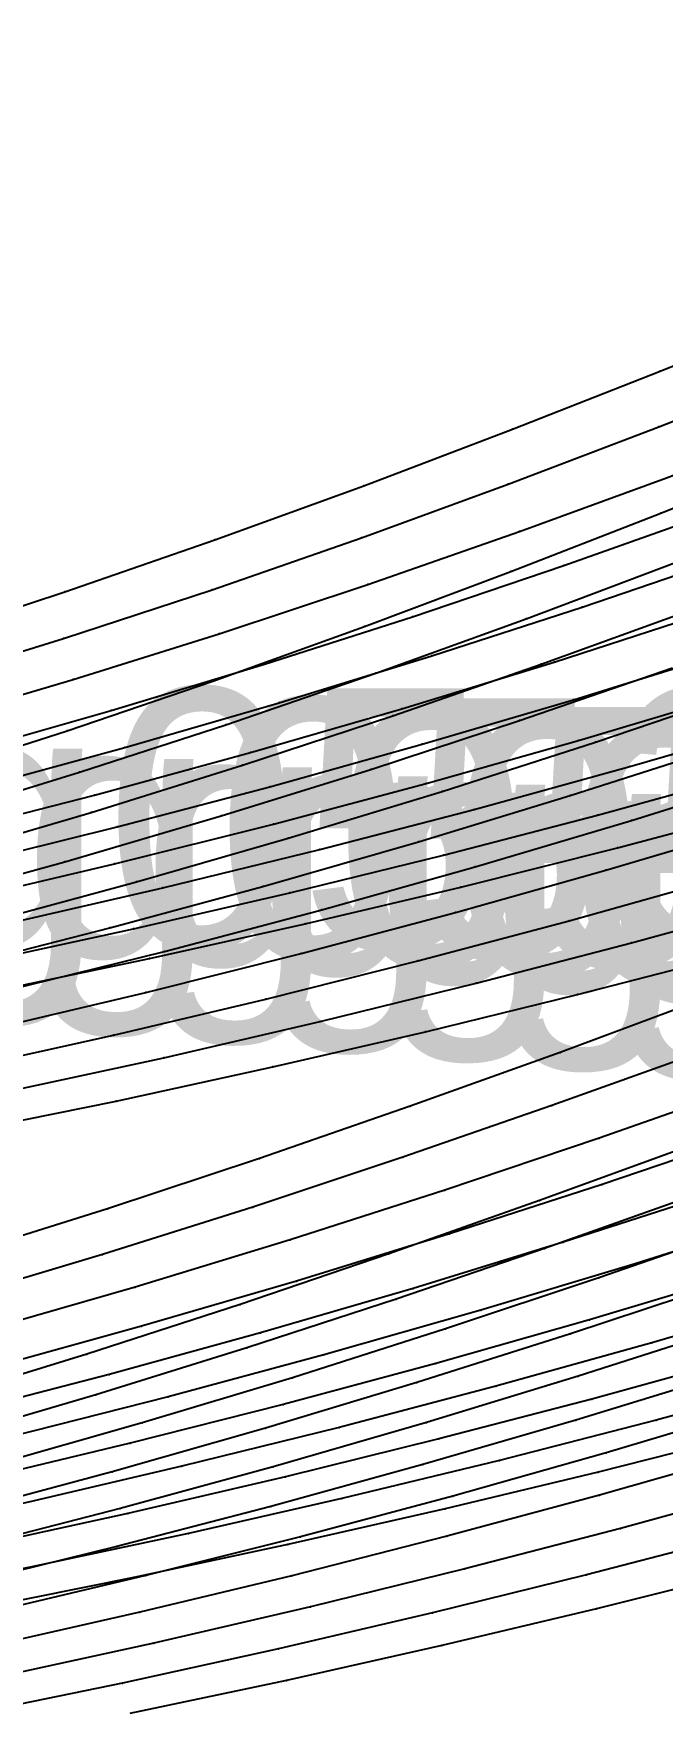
# Model space of a CAD drawing. Extents: x -2408 to 1029, y -526 to 2095.
# Drawn here: x 163.9 to 224.3, y 758.6 to 919.6 of the extents above; entities that cross this region are included whole.
import ezdxf

# ---------------------------------------------------------------- set-up
doc = ezdxf.new("R2010")
doc.units = 0
doc.layers.add('TEXT', color=7, linetype='Continuous')

# ---------------------------------------------------------------- blocks, each defined once
blk = doc.blocks.new(' -30')
at = {"layer": '1'}
for points in [[(159.896121, 1034.343554), (173.786965, 1038.89631), (188.201002, 1043.887422), (202.501794, 1049.092839), (216.759756, 1054.511191), (230.955195, 1060.091369), (243.916607, 1065.312729)], [(233.544141, 985.642384), (219.371839, 980.464949), (204.897519, 975.358333), (190.61272, 970.499773), (175.89827, 965.724167), (161.474439, 961.294645)]]:
    blk.add_lwpolyline(points, dxfattribs=at)
at = {"layer": '14'}
blk.add_lwpolyline([(159.855558, 1021.012956), (174.025488, 1025.573994), (188.010876, 1030.340417), (202.556056, 1035.571492), (216.613466, 1040.8583), (231.016792, 1046.467494), (245.371055, 1052.200986), (249.235153, 1053.761826), (249.235153, 1053.761826), (256.057094, 1038.945869), (262.564032, 1024.81404), (268.132896, 1012.721558), (268.132381, 1012.721329), (268.132114, 1012.721252), (264.118011, 1011.111172), (249.89318, 1005.467647), (235.685252, 1000.013509), (221.335671, 994.693965), (206.941998, 989.526014), (192.480177, 984.520378), (177.890002, 979.692252), (163.289057, 975.10716)], dxfattribs=at)
at = {"layer": '3'}
for p in [(230.955195, 1060.091369), (216.759756, 1054.511191), (202.501794, 1049.092839), (231.016792, 1046.467494), (188.201002, 1043.887422), (216.613466, 1040.8583), (173.786965, 1038.89631), (202.556056, 1035.571492), (188.010876, 1030.340417), (174.025488, 1025.573994), (221.335671, 994.693965), (206.941998, 989.526014), (192.480177, 984.520378), (177.890002, 979.692252), (219.371839, 980.464949), (204.897519, 975.358333), (190.61272, 970.499773), (175.89827, 965.724167)]:
    blk.add_point(p, dxfattribs=at)
at = {"layer": 'TEXT', "color": 7}
blk.add_text('g05-30', height=25, dxfattribs=at).set_placement((159.04, 1004.64))
blk = doc.blocks.new(' -31')
at = {"layer": '1'}
for points in [[(72.14837, 1008.460502), (86.862908, 1011.468573), (101.799206, 1014.765756), (116.409491, 1018.244322), (130.915001, 1021.952954), (145.402375, 1025.916377), (159.820729, 1030.124264), (173.680122, 1034.422597), (187.948491, 1039.111016), (202.267384, 1044.080894), (216.377326, 1049.225897), (230.842432, 1054.725603), (244.823244, 1060.210773), (257.632027, 1065.31395), (258.772705, 1065.768421), (273.166301, 1071.517705), (287.449371, 1077.224037), (301.723401, 1082.927756), (315.696725, 1088.512205), (325.652237, 1092.491531), (332.130361, 1078.422281), (338.4346, 1064.730689), (344.82474, 1050.852546)], [(347.677331, 1025.336233), (333.684744, 1019.743), (319.5571, 1014.098568), (305.542513, 1008.502237), (291.223184, 1002.787725), (287.16589, 1001.172028), (286.552792, 1000.924835), (277.016839, 997.130407), (262.706587, 991.540984), (248.583159, 986.212805), (234.087524, 980.916619), (219.857867, 975.87892), (205.622968, 971.021377), (191.274264, 966.332788), (176.777294, 961.830073), (162.292495, 957.58023), (147.544273, 953.509194), (132.93039, 949.727028), (118.347098, 946.195779), (103.622757, 942.869792), (88.846664, 939.767564), (74.028881, 936.886349)]]:
    blk.add_lwpolyline(points, dxfattribs=at)
at = {"layer": '14'}
blk.add_lwpolyline([(161.106041, 1017.252778), (175.217085, 1021.585355), (189.254622, 1026.149249), (203.664295, 1031.101936), (218.09938, 1036.32269), (232.591492, 1041.787514), (246.894871, 1047.358308), (260.890282, 1052.93348), (262.951164, 1053.761826), (262.951164, 1053.761826), (269.773105, 1038.945869), (276.280043, 1024.81404), (281.848907, 1012.721558), (281.84824, 1012.721329), (281.848106, 1012.721252), (277.124734, 1010.837802), (263.048069, 1005.287462), (248.993791, 999.920222), (234.798549, 994.679372), (220.562271, 989.582892), (206.261899, 984.636801), (191.836249, 979.853162), (177.406281, 975.297875), (162.757441, 970.925727)], dxfattribs=at)
at = {"layer": '3'}
for p in [(230.842432, 1054.725603), (216.377326, 1049.225897), (202.267384, 1044.080894), (187.948491, 1039.111016), (218.09938, 1036.32269), (173.680122, 1034.422597), (203.664295, 1031.101936), (189.254622, 1026.149249), (175.217085, 1021.585355), (220.562271, 989.582892), (206.261899, 984.636801), (191.836249, 979.853162), (177.406281, 975.297875), (219.857867, 975.87892), (205.622968, 971.021377), (191.274264, 966.332788), (176.777294, 961.830073)]:
    blk.add_point(p, dxfattribs=at)
at = {"layer": 'TEXT', "color": 7}
blk.add_text('g05-31', height=25, dxfattribs=at).set_placement((169.72, 1003.67))
blk = doc.blocks.new(' -32')
at = {"layer": '1'}
for points in [[(72.240179, 1005.584932), (86.979833, 1008.449899), (101.702285, 1011.534519), (116.349741, 1014.839147), (131.220497, 1018.445942), (145.752876, 1022.224506), (160.195872, 1026.232034), (174.597374, 1030.48259), (188.631312, 1034.876482), (202.885353, 1039.597651), (217.472892, 1044.690018), (231.574709, 1049.847768), (245.806485, 1055.258173), (259.789032, 1060.730029), (271.347237, 1065.315628), (274.125396, 1066.417904), (288.46595, 1072.11752), (302.608638, 1077.738949), (316.60916, 1083.304246), (330.685428, 1088.900002), (339.422607, 1092.373505), (345.916914, 1078.269089)], [(354.172729, 1022.342552), (340.32829, 1016.828539), (326.21317, 1011.215339), (311.875114, 1005.523453), (300.883141, 1001.169281), (300.238895, 1000.912933), (297.489484, 999.824994), (283.125429, 994.180019), (268.751064, 988.674201), (254.273598, 983.326862), (239.671953, 978.105214), (225.089148, 973.051832), (210.364599, 968.146057), (195.655611, 963.47221), (181.238031, 959.126345), (166.393119, 954.903956), (151.730816, 950.981879), (136.760752, 947.22716), (121.639578, 943.684047), (106.560619, 940.393873), (91.330345, 937.310262), (76.160148, 934.470587)]]:
    blk.add_lwpolyline(points, dxfattribs=at)
at = {"layer": '14'}
blk.add_lwpolyline([(161.438868, 1013.38084), (176.326034, 1017.737286), (190.849765, 1022.250228), (205.296784, 1027.001347), (219.553404, 1031.948668), (233.845184, 1037.145899), (248.20402, 1042.570959), (262.376071, 1048.085385), (276.667156, 1053.761826), (276.667156, 1053.761826), (283.489097, 1038.945869), (289.996035, 1024.81404), (295.564899, 1012.721558), (295.564117, 1012.721252), (295.564079, 1012.721252), (283.457021, 1007.934958), (269.016321, 1002.353539), (254.427471, 996.90881), (239.792961, 991.61998), (225.09575, 986.474386), (210.274209, 981.480985), (195.450557, 976.711731), (180.556721, 972.165743), (166.062207, 967.992017)], dxfattribs=at)
at = {"layer": '3'}
for p in [(217.472892, 1044.690018), (202.885353, 1039.597651), (188.631312, 1034.876482), (219.553404, 1031.948668), (174.597374, 1030.48259), (205.296784, 1027.001347), (190.849765, 1022.250228), (176.326034, 1017.737286), (225.09575, 986.474386), (210.274209, 981.480985), (195.450557, 976.711731), (225.089148, 973.051832), (180.556721, 972.165743), (210.364599, 968.146057), (195.655611, 963.47221), (181.238031, 959.126345)]:
    blk.add_point(p, dxfattribs=at)
at = {"layer": 'TEXT', "color": 7}
blk.add_text('g05-32', height=25, dxfattribs=at).set_placement((181.11, 1002.86))
blk = doc.blocks.new(' -33')
at = {"layer": '1'}
for points in [[(73.568401, 1003.015074), (88.889137, 1005.874152), (103.945344, 1008.904018), (119.123582, 1012.196621), (134.079505, 1015.688423), (148.839588, 1019.383526), (163.675903, 1023.352798), (178.271132, 1027.510495), (192.971397, 1031.957475), (207.179358, 1036.510142), (221.72836, 1041.429301), (236.236683, 1046.582096), (250.637788, 1051.918362), (264.767873, 1057.335993), (279.065367, 1062.943275), (285.062695, 1065.316849), (293.363699, 1068.602246), (307.309375, 1074.134018), (321.33089, 1079.704903), (335.201751, 1085.223713), (349.071618, 1090.749711)], [(351.214287, 1015.587585), (336.924522, 1009.942887), (322.617196, 1004.311147), (314.599247, 1001.169128), (313.911743, 1000.89592), (308.153438, 998.643203), (293.983596, 993.144724), (279.776812, 987.744295), (265.567846, 982.512143), (251.24589, 977.424028), (236.778171, 972.451509), (222.351953, 967.667013), (207.617936, 962.994501), (193.064115, 958.612652), (178.346321, 954.423466), (163.665673, 950.487449), (149.114829, 946.819649), (134.323275, 943.323471), (119.404475, 940.02864), (104.517089, 936.966438), (89.418252, 934.084416), (74.450729, 931.441655)]]:
    blk.add_lwpolyline(points, dxfattribs=at)
at = {"layer": '14'}
for points in [[(159.61126, 1009.086484), (173.797025, 1012.999371), (188.821907, 1017.401912), (203.175623, 1021.859929), (217.456673, 1026.543979), (232.138738, 1031.620144)], [(239.927337, 986.94306), (225.39132, 982.027205), (210.726883, 977.274737), (196.064024, 972.749859), (181.175863, 968.403239), (166.379039, 964.334894)]]:
    blk.add_lwpolyline(points, dxfattribs=at)
at = {"layer": '3'}
for p in [(221.72836, 1041.429301), (207.179358, 1036.510142), (192.971397, 1031.957475), (178.271132, 1027.510495), (217.456673, 1026.543979), (203.175623, 1021.859929), (188.821907, 1017.401912), (173.797025, 1012.999371), (225.39132, 982.027205), (210.726883, 977.274737), (196.064024, 972.749859), (181.175863, 968.403239), (222.351953, 967.667013), (207.617936, 962.994501), (193.064115, 958.612652), (178.346321, 954.423466)]:
    blk.add_point(p, dxfattribs=at)
at = {"layer": 'TEXT', "color": 7}
blk.add_text('g05-33', height=25, dxfattribs=at).set_placement((192.21, 1002))
blk = doc.blocks.new(' -34')
at = {"layer": '1'}
for points in [[(74.945261, 1000.509818), (90.055324, 1003.215849), (105.018224, 1006.101256), (120.049031, 1009.218044), (135.1284, 1012.579824), (150.057391, 1016.1527), (164.758572, 1019.91402), (179.568786, 1023.950956), (194.379777, 1028.240371), (209.054884, 1032.744153), (223.482136, 1037.425702), (238.006944, 1042.392402), (252.197434, 1047.46892), (266.586454, 1052.815817), (281.016151, 1058.348302), (295.30853, 1063.94776), (298.778954, 1065.316315), (309.449209, 1069.524197), (323.790231, 1075.183594), (337.957864, 1080.777469), (351.903869, 1086.286333)], [(352.340214, 1010.61292), (338.105237, 1005.014728), (328.316116, 1001.167145), (327.640305, 1000.900879), (323.77489, 999.382238), (309.583376, 993.859295), (295.338138, 988.470214), (281.109108, 983.246678), (266.762095, 978.134692), (252.286896, 973.137388), (237.838157, 968.31986), (223.103092, 963.607844), (208.533138, 959.17013), (193.822696, 954.922633), (179.127966, 950.917417), (164.555811, 947.175497), (149.750125, 943.602201), (134.836432, 940.230283), (119.93429, 937.083574), (104.830533, 934.115456), (89.846717, 931.384189)]]:
    blk.add_lwpolyline(points, dxfattribs=at)
at = {"layer": '14'}
for points in [[(165.773418, 1007.04932), (180.699119, 1011.079142), (195.249117, 1015.251352), (210.041914, 1019.744057), (224.76154, 1024.469628), (239.287122, 1029.386196)], [(236.097147, 981.112509), (221.672535, 976.46891), (207.255591, 972.041156), (192.613338, 967.776616), (178.070848, 963.777746), (163.47022, 959.995221)]]:
    blk.add_lwpolyline(points, dxfattribs=at)
at = {"layer": '3'}
for p in [(223.482136, 1037.425702), (209.054884, 1032.744153), (194.379777, 1028.240371), (224.76154, 1024.469628), (179.568786, 1023.950956), (210.041914, 1019.744057), (195.249117, 1015.251352), (180.699119, 1011.079142), (221.672535, 976.46891), (207.255591, 972.041156), (192.613338, 967.776616), (178.070848, 963.777746), (223.103092, 963.607844), (208.533138, 959.17013), (193.822696, 954.922633), (179.127966, 950.917417)]:
    blk.add_point(p, dxfattribs=at)
at = {"layer": 'TEXT', "color": 7}
blk.add_text('g05-34', height=25, dxfattribs=at).set_placement((203.51, 1001.18))
blk = doc.blocks.new(' -35')
at = {"layer": '1'}
for points in [[(73.202795, 997.542292), (88.10029, 1000.067095), (102.886466, 1002.761205), (117.715613, 1005.661029), (132.402557, 1008.742196), (147.14449, 1012.057185), (162.022554, 1015.636288), (176.658411, 1019.391969), (191.655861, 1023.485728), (206.169946, 1027.687836), (220.786767, 1032.164237), (235.164821, 1036.810364), (249.762016, 1041.7702), (263.998619, 1046.832929), (278.099179, 1052.042997), (292.219216, 1057.421194), (306.303614, 1062.892786), (312.493324, 1065.319824), (320.732604, 1068.550538), (334.993237, 1074.162745), (349.26085, 1079.793399)], [(352.979751, 1005.437899), (342.032928, 1001.165466), (341.328278, 1000.889893), (338.645045, 999.843195), (324.395031, 994.319508), (310.122707, 988.916618), (295.777125, 983.645488), (281.137255, 978.433597), (266.689322, 973.449837), (251.956224, 968.528416), (237.405527, 963.853334), (222.877869, 959.398779), (208.204056, 955.124754), (193.609526, 951.100939), (178.818648, 947.251648), (164.247615, 943.680786), (149.353601, 940.252384), (134.579422, 937.067447), (119.596453, 934.051586), (104.785757, 931.276596)]]:
    blk.add_lwpolyline(points, dxfattribs=at)
at = {"layer": '14'}
for points in [[(163.373171, 1002.887081), (178.129693, 1006.645898), (192.828445, 1010.625454), (207.781353, 1014.919375), (222.351681, 1019.345408), (236.852936, 1023.991285)], [(243.349791, 979.078066), (228.58532, 974.409139), (213.758052, 969.943316), (198.699287, 965.649797), (183.744555, 961.62825), (168.731563, 957.828542)]]:
    blk.add_lwpolyline(points, dxfattribs=at)
at = {"layer": '3'}
for p in [(220.786767, 1032.164237), (206.169946, 1027.687836), (191.655861, 1023.485728), (176.658411, 1019.391969), (222.351681, 1019.345408), (207.781353, 1014.919375), (192.828445, 1010.625454), (178.129693, 1006.645898), (228.58532, 974.409139), (213.758052, 969.943316), (198.699287, 965.649797), (183.744555, 961.62825), (222.877869, 959.398779), (208.204056, 955.124754), (193.609526, 951.100939), (178.818648, 947.251648)]:
    blk.add_point(p, dxfattribs=at)
at = {"layer": 'TEXT', "color": 7}
blk.add_text('g05-35', height=25, dxfattribs=at).set_placement((214.64, 1000.31))
blk = doc.blocks.new(' -36')
at = {"layer": '1'}
for points in [[(74.419603, 995.127874), (89.460761, 997.580781), (104.380963, 1000.197104), (119.375387, 1003.01858), (134.224027, 1006.014801), (149.116599, 1009.235017), (163.875123, 1012.647883), (178.853424, 1016.344791), (193.504608, 1020.192428), (208.138447, 1024.267282), (222.669504, 1028.546404), (237.385666, 1033.120538), (251.782084, 1037.832761), (266.020717, 1042.723992), (280.281963, 1047.830555), (294.57199, 1053.124361), (308.728113, 1058.514717), (323.073791, 1064.090717), (326.210251, 1065.317764), (337.305057, 1069.658394), (351.458665, 1075.196744)], [(355.012627, 1000.877609), (341.959213, 995.842649), (327.665091, 990.406515), (313.365199, 985.106301), (298.96887, 979.947551), (284.431298, 974.897587), (269.941111, 970.007791), (255.322968, 965.246675), (240.723951, 960.691952), (225.785996, 956.252088), (211.066507, 952.102962), (196.44568, 948.202843), (181.61533, 944.469296), (166.641703, 940.921957), (151.713226, 937.602397), (136.533123, 934.443816), (121.520277, 931.529785), (106.279591, 928.778564)]]:
    blk.add_lwpolyline(points, dxfattribs=at)
at = {"layer": '14'}
for points in [[(76.481717, 982.596073), (91.915827, 985.115354), (107.317923, 987.822959), (122.691895, 990.726963), (138.018479, 993.83393), (152.974345, 997.083633), (168.206966, 1000.626342), (183.385717, 1004.395141), (198.506597, 1008.390551), (213.237331, 1012.518376), (228.23233, 1016.962858), (243.158074, 1021.633519), (257.886976, 1026.487731), (272.666088, 1031.600028), (287.377879, 1036.903154), (301.54363, 1042.181581), (316.150261, 1047.766654), (330.362783, 1053.303469), (331.531143, 1053.761826), (331.531143, 1053.761826), (338.353084, 1038.945869), (344.860022, 1024.81404)], [(350.428123, 1012.721252), (338.938778, 1008.260973), (324.861905, 1002.891461), (310.637429, 997.630582), (296.362728, 992.506399), (282.056179, 987.509353), (267.692629, 982.640505), (253.205126, 977.903093), (238.733456, 973.364898), (224.20328, 969.017382), (209.441662, 964.827063), (194.792668, 960.895344), (180.089203, 957.171235), (165.024906, 953.581888), (150.222543, 950.273097), (135.376578, 947.166184), (120.490573, 944.258239), (105.44078, 941.523952), (90.485111, 939.003368), (74.786101, 936.556132)]]:
    blk.add_lwpolyline(points, dxfattribs=at)
at = {"layer": '3'}
for p in [(222.669504, 1028.546404), (208.138447, 1024.267282), (193.504608, 1020.192428), (178.853424, 1016.344791), (228.23233, 1016.962858), (213.237331, 1012.518376), (198.506597, 1008.390551), (183.385717, 1004.395141), (224.20328, 969.017382), (209.441662, 964.827063), (194.792668, 960.895344), (180.089203, 957.171235), (225.785996, 956.252088), (211.066507, 952.102962), (196.44568, 948.202843), (181.61533, 944.469296)]:
    blk.add_point(p, dxfattribs=at)
at = {"layer": 'TEXT', "color": 7}
blk.add_text('g05-36', height=25, dxfattribs=at).set_placement((225.76, 999.46))
blk = doc.blocks.new(' -37')
at = {"layer": '1'}
for points in [[(74.49534, 992.583849), (89.510965, 994.928311), (104.601794, 997.462747), (119.558447, 1000.158091), (134.488433, 1003.039354), (149.358465, 1006.111226), (164.19812, 1009.390589), (178.614819, 1012.78758), (193.882304, 1016.617294), (208.518037, 1020.516576), (223.145579, 1024.640197), (237.847507, 1029.016523), (252.348872, 1033.564236), (266.603241, 1038.261127), (280.969472, 1043.218578), (295.267437, 1048.350026), (309.517842, 1053.631149), (323.960309, 1059.126424), (338.130296, 1064.619204), (339.925804, 1065.318832), (352.209141, 1070.105026)], [(355.579303, 995.816777), (341.223809, 990.374284), (326.713546, 985.019872), (312.254181, 979.859861), (298.025051, 974.926161), (283.478154, 970.017862), (268.968087, 965.28685), (254.315715, 960.702782), (239.918335, 956.399406), (225.151075, 952.199995), (210.505552, 948.252075), (195.627925, 944.462208), (181.036996, 940.95584), (166.062631, 937.568278), (151.222245, 934.417364), (136.163859, 931.425551)]]:
    blk.add_lwpolyline(points, dxfattribs=at)
at = {"layer": '14'}
for points in [[(76.399373, 980.027605), (91.645306, 982.408497), (106.785665, 984.951771), (121.894669, 987.674831), (136.97646, 990.58577), (152.011586, 993.691461), (166.668999, 996.927437), (181.613636, 1000.446725), (196.507032, 1004.17853), (211.345621, 1008.12333), (225.788865, 1012.18414), (240.508823, 1016.550555), (255.163712, 1021.129379), (269.623048, 1025.877159), (284.14063, 1030.870978), (298.59491, 1036.045353), (313.146264, 1041.429529), (327.498179, 1046.880215), (341.815176, 1052.421998), (345.247154, 1053.761826)], [(348.207575, 1006.573782), (333.75007, 1001.128419), (319.141126, 995.796442), (304.48299, 990.600012), (289.793064, 985.533452), (275.043086, 980.604876), (260.164446, 975.817985), (245.301592, 971.239952), (230.203103, 966.811774), (215.218174, 962.648655), (200.175046, 958.69944), (185.077403, 954.962813), (170.333237, 951.528665), (155.139041, 948.207013), (139.901328, 945.091725), (124.623707, 942.179807), (109.179194, 939.445591), (93.832485, 936.927775), (78.337437, 934.575235)]]:
    blk.add_lwpolyline(points, dxfattribs=at)
at = {"layer": '3'}
for p in [(223.145579, 1024.640197), (208.518037, 1020.516576), (193.882304, 1016.617294), (178.614819, 1012.78758), (225.788865, 1012.18414), (211.345621, 1008.12333), (196.507032, 1004.17853), (181.613636, 1000.446725), (230.203103, 966.811774), (215.218174, 962.648655), (200.175046, 958.69944), (185.077403, 954.962813), (225.151075, 952.199995), (210.505552, 948.252075), (195.627925, 944.462208), (181.036996, 940.95584)]:
    blk.add_point(p, dxfattribs=at)
blk = doc.blocks.new(' -38')
at = {"layer": '1'}
for points in [[(77.276361, 990.485047), (92.482815, 992.792346), (107.804191, 995.293821), (123.016186, 997.959636), (138.273801, 1000.824781), (153.322849, 1003.849998), (168.500453, 1007.11267), (183.235101, 1010.4933), (198.316014, 1014.177251), (213.128926, 1018.018919), (228.09919, 1022.129395), (242.599865, 1026.33312), (257.447983, 1030.867697), (272.228826, 1035.616539), (286.486875, 1040.421015), (301.133357, 1045.567185), (315.692085, 1050.865387), (330.229563, 1056.311505), (344.275493, 1061.693402)], [(344.128589, 986.416153), (329.60502, 981.207307), (315.174494, 976.166699), (300.041979, 971.031052), (285.892736, 966.381595), (271.183397, 961.723385), (256.567472, 957.290031), (241.745368, 953.00383), (227.176045, 949.002989), (212.243566, 945.11853), (197.426699, 941.475858), (182.395818, 937.991698), (167.365762, 934.716064), (152.248748, 931.626818), (137.299767, 928.769494)]]:
    blk.add_lwpolyline(points, dxfattribs=at)
at = {"layer": '14'}
for points in [[(74.6129, 977.268679), (89.481256, 979.47277), (104.404222, 981.849582), (119.220692, 984.378815), (134.014915, 987.079317), (148.768111, 989.954893), (163.483969, 993.016082), (178.513735, 996.353236), (193.142249, 999.812041), (207.722623, 1003.469562), (222.251785, 1007.326255), (237.068672, 1011.480938), (251.484607, 1015.741065), (265.839999, 1020.199777), (280.001393, 1024.812972), (294.904799, 1029.89651), (309.0697, 1034.92466), (323.338564, 1040.157322), (337.405313, 1045.452835), (351.437154, 1050.840185)], [(354.421862, 1003.75921), (340.284165, 998.532283), (325.998783, 993.403265), (311.682901, 988.399044), (297.31357, 983.509987), (282.898169, 978.759315), (268.354946, 974.143311), (253.83341, 969.726377), (239.076039, 965.446552), (224.441367, 961.41823), (209.753002, 957.58873), (195.014266, 953.956908), (179.902294, 950.44814), (165.071806, 947.211889), (150.20081, 944.167781), (135.292497, 941.313157), (120.216259, 938.622201), (105.242719, 936.136924), (90.241725, 933.824134), (75.09389, 931.657668)]]:
    blk.add_lwpolyline(points, dxfattribs=at)
at = {"layer": '3'}
for p in [(228.09919, 1022.129395), (213.128926, 1018.018919), (198.316014, 1014.177251), (183.235101, 1010.4933), (222.251785, 1007.326255), (207.722623, 1003.469562), (193.142249, 999.812041), (178.513735, 996.353236), (224.441367, 961.41823), (209.753002, 957.58873), (195.014266, 953.956908), (179.902294, 950.44814), (227.176045, 949.002989), (212.243566, 945.11853), (197.426699, 941.475858), (182.395818, 937.991698)]:
    blk.add_point(p, dxfattribs=at)
blk = doc.blocks.new(' -39')
at = {"layer": '1'}
for points in [[(75.172832, 987.721968), (90.29707, 989.899544), (105.386845, 992.236619), (120.460439, 994.740936), (135.559119, 997.426291), (150.570357, 1000.280769), (165.50669, 1003.313833), (180.440507, 1006.549348), (195.457158, 1010.017214), (210.210505, 1013.637595), (224.999399, 1017.481557), (239.294236, 1021.404311), (254.516026, 1025.809017), (269.042059, 1030.236455), (283.595017, 1034.894707), (297.864698, 1039.672803), (312.292316, 1044.705744), (326.637272, 1049.894272), (340.954818, 1055.231175), (355.236348, 1060.664412)], [(354.766985, 985.34326), (340.474022, 980.249385), (326.050681, 975.254689), (311.673727, 970.402362), (297.01612, 965.605862), (282.544657, 961.04305), (267.955798, 956.631239), (253.377553, 952.421584), (238.61777, 948.366901), (223.934031, 944.541689), (209.151466, 940.896136), (194.373578, 937.45255), (179.378019, 934.159646), (164.51737, 931.092732)]]:
    blk.add_lwpolyline(points, dxfattribs=at)
at = {"layer": '14'}
for points in [[(77.478384, 975.220491), (92.727334, 977.421733), (108.033132, 979.798697), (123.230635, 982.330992), (137.684655, 984.904751), (153.540877, 987.921749), (168.638532, 990.993933), (183.343571, 994.184911), (198.356177, 997.652795), (213.320697, 1001.324315), (228.233832, 1005.199912), (242.73741, 1009.179982), (257.539702, 1013.459668), (272.281196, 1017.943193), (286.958863, 1022.629949), (301.43666, 1027.4724), (315.985113, 1032.543818), (330.476915, 1037.774917), (345.080031, 1043.199982)], [(349.417778, 996.917945), (334.768619, 991.716009), (320.089688, 986.639203), (305.355223, 981.684435), (289.831776, 976.640529), (275.657516, 972.211889), (260.764846, 967.754209), (245.630299, 963.44125), (230.622392, 959.385918), (215.560643, 955.534004), (200.44838, 951.884311), (185.713739, 948.529376), (170.511823, 945.27408), (155.269365, 942.215085), (139.989554, 939.349648), (124.53858, 936.651619), (109.193841, 934.162098), (93.696294, 931.829309), (78.300347, 929.680899)]]:
    blk.add_lwpolyline(points, dxfattribs=at)
at = {"layer": '3'}
for p in [(224.999399, 1017.481557), (210.210505, 1013.637595), (195.457158, 1010.017214), (180.440507, 1006.549348), (228.233832, 1005.199912), (213.320697, 1001.324315), (198.356177, 997.652795), (183.343571, 994.184911), (230.622392, 959.385918), (215.560643, 955.534004), (200.44838, 951.884311), (185.713739, 948.529376), (223.934031, 944.541689), (209.151466, 940.896136), (194.373578, 937.45255), (179.378019, 934.159646)]:
    blk.add_point(p, dxfattribs=at)
blk = doc.blocks.new(' -40')
at = {"layer": '1'}
for points in [[(75.9014, 985.406909), (91.115501, 987.517097), (106.487365, 989.812863), (121.653128, 992.244216), (136.614628, 994.810591), (151.722587, 997.578592), (166.954199, 1000.55893), (181.989532, 1003.697902), (196.937981, 1007.022716), (211.885231, 1010.557427), (226.895148, 1014.321071), (241.741659, 1018.257591), (256.469501, 1022.376035), (271.204094, 1026.712692), (285.983141, 1031.283686), (300.593819, 1036.021162), (315.29356, 1041.003823), (329.77987, 1046.10865), (344.369741, 1051.415679)], [(356.484973, 981.116691), (342.059538, 976.098004), (327.593495, 971.19778), (313.097912, 966.427883), (298.339158, 961.735173), (283.73185, 957.273018), (269.059762, 952.984703), (254.346245, 948.886236), (239.581275, 944.977163), (224.897109, 941.290191), (210.037306, 937.758862), (195.139151, 934.415675), (180.075409, 931.231853)]]:
    blk.add_lwpolyline(points, dxfattribs=at)
at = {"layer": '14'}
for points in [[(74.949028, 972.469717), (89.842056, 974.506415), (104.054228, 976.591735), (119.645877, 979.043594), (134.468834, 981.539629), (149.271798, 984.198976), (164.035464, 987.02462), (178.764458, 990.02629), (193.82849, 993.295913), (208.476288, 996.675499), (223.07946, 1000.244369), (237.635153, 1004.002928), (252.50054, 1008.052183), (266.951412, 1012.195616), (281.346333, 1016.528585), (295.682558, 1021.050542), (310.532791, 1025.954694), (324.74548, 1030.848572), (338.904251, 1035.896575), (353.179962, 1041.137101)], [(355.373379, 994.194059), (341.103706, 989.204328), (326.809043, 984.329167), (312.460237, 979.572827), (297.985237, 974.932961), (283.539905, 970.477412), (269.042873, 966.192814), (254.303845, 962.039126), (239.700788, 958.128461), (225.048384, 954.405727), (210.349543, 950.869867), (195.264972, 947.444333), (180.481349, 944.282595), (165.660123, 941.302486), (150.804193, 938.501618), (135.776107, 935.853619), (120.859171, 933.40286), (105.916393, 931.116184)]]:
    blk.add_lwpolyline(points, dxfattribs=at)
at = {"layer": '3'}
for p in [(226.895148, 1014.321071), (211.885231, 1010.557427), (196.937981, 1007.022716), (181.989532, 1003.697902), (223.07946, 1000.244369), (208.476288, 996.675499), (193.82849, 993.295913), (178.764458, 990.02629), (225.048384, 954.405727), (210.349543, 950.869867), (195.264972, 947.444333), (180.481349, 944.282595), (224.897109, 941.290191), (210.037306, 937.758862), (195.139151, 934.415675)]:
    blk.add_point(p, dxfattribs=at)

msp = doc.modelspace()

# ---------------------------------------------------------------- block references
at = {"layer": '1'}
for name, p in [(' -32', (-6.918598, -172.870121)), (' -38', (-6.951881, -172.870051)), (' -36', (-6.940789, -172.870126)), (' -34', (-6.929678, -172.869999)), (' -37', (-6.946326, -172.869989)), (' -35', (-6.935229, -172.87)), (' -33', (-6.924133, -172.870029)), (' -31', (-6.913053, -172.870221)), (' -30', (-6.907502, -172.870213)), (' -39', (-6.957418, -172.869929)), (' -40', (-6.962963, -172.869906))]:
    msp.add_blockref(name, p, dxfattribs=at)

doc.saveas('drawing.dxf')
